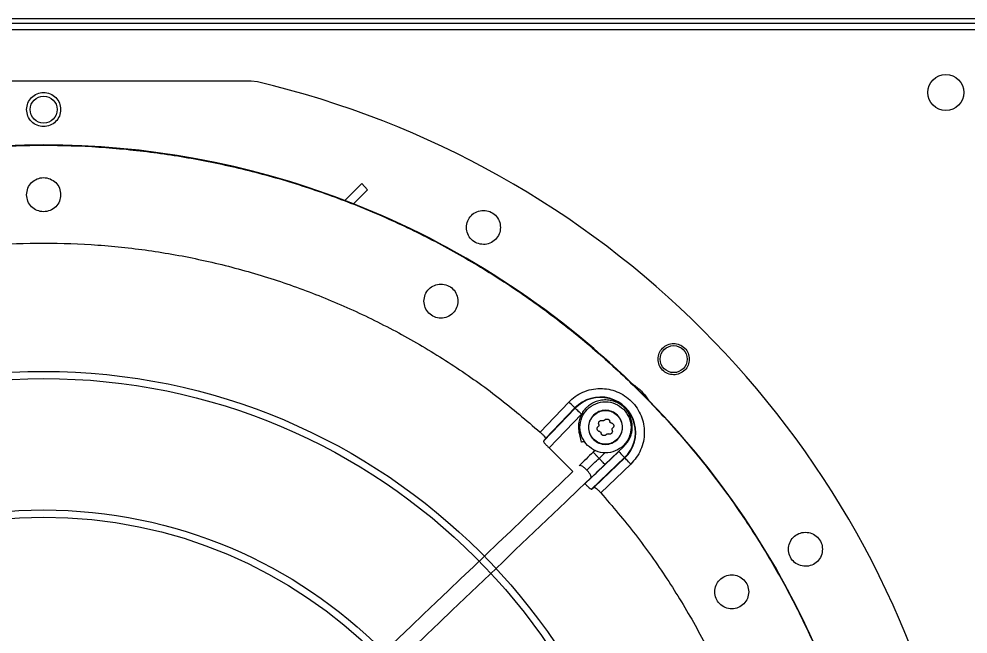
# Model space of a CAD drawing. Header units: inches. Extents: x 908 to 1218, y 246 to 442.
# Drawn here: x 1042.26 to 1055.42, y 319.37 to 327.91 of the extents above; entities that cross this region are included whole.
import ezdxf

# ---------------------------------------------------------------- set-up
doc = ezdxf.new("R2010")
doc.units = ezdxf.units.IN
doc.header["$MEASUREMENT"] = 0

msp = doc.modelspace()

# ---------------------------------------------------------------- linework, layer by layer
at = {"linetype": 'Continuous', "lineweight": 25}
for p, q in [((1056.1911, 327.9092), (1029.1853, 327.9092)), ((1056.1911, 327.8462), (1029.1853, 327.8462)), ((1029.2612, 327.7632), (1056.1152, 327.7632)), ((1045.476, 327.0455), (1039.7209, 327.0455)), ((1045.5664, 327.035), (1045.476, 327.0455)), ((1046.7759, 325.3893), (1047.0117, 325.6252)), ((1047.0117, 325.6252), (1047.0936, 325.54)), ((1047.0936, 325.54), (1046.8962, 325.3426)), ((1049.4857, 322.1758), (1049.8841, 322.5926)), ((1049.5353, 322.0487), (1049.9735, 322.5071)), ((1049.5622, 322.0849), (1049.9695, 322.511)), ((1049.9695, 322.511), (1049.9735, 322.5071)), ((1050.0588, 322.4255), (1049.6108, 321.9568)), ((1049.5622, 322.0849), (1049.5353, 322.0487)), ((1050.0278, 322.1602), (1050.0576, 322.038)), ((1049.6108, 321.9568), (1049.9408, 321.6269)), ((1050.3865, 321.7261), (1050.6513, 321.9792)), ((1050.1082, 321.4594), (1050.5769, 321.9074)), ((1050.2001, 321.3839), (1050.6585, 321.8221)), ((1050.2484, 321.9208), (1050.2233, 321.8969)), ((1050.6624, 321.818), (1050.2363, 321.4108)), ((1050.3049, 321.8115), (1050.3846, 321.8877)), ((1050.6585, 321.8221), (1050.6624, 321.818)), ((1050.744, 321.7327), (1050.3272, 321.3343)), ((1050.2001, 321.3839), (1050.2363, 321.4108))]:
    msp.add_line(p, q, dxfattribs=at)
at = {"linetype": 'Continuous', "lineweight": 25, "flags": 128}
for points in [[(1049.9695, 322.511), (1049.9676, 322.5128), (1049.9625, 322.5176), (1049.9546, 322.5252), (1049.9439, 322.5354), (1049.9311, 322.5477), (1049.9164, 322.5617), (1049.9006, 322.5768), (1049.8841, 322.5926)], [(1049.9735, 322.5071), (1049.9754, 322.5053), (1049.9804, 322.5005), (1049.9884, 322.4929), (1049.999, 322.4827), (1050.0119, 322.4704), (1050.0265, 322.4564), (1050.0424, 322.4413), (1050.0588, 322.4255)], [(1050.5769, 321.9074), (1050.5927, 321.891), (1050.6078, 321.8751), (1050.6218, 321.8605), (1050.6341, 321.8476), (1050.6443, 321.837), (1050.6519, 321.829), (1050.6567, 321.824), (1050.6585, 321.8221)], [(1050.744, 321.7327), (1050.7282, 321.7492), (1050.7131, 321.765), (1050.6991, 321.7796), (1050.6868, 321.7925), (1050.6766, 321.8031), (1050.669, 321.8111), (1050.6642, 321.8162), (1050.6624, 321.818)]]:
    msp.add_lwpolyline(points, dxfattribs=at)
at = {"linetype": 'Continuous', "lineweight": 25}
for centre, radius in [((1055.1152, 326.8882), 0.25), ((1042.5984, 326.6518), 0.1875), ((1042.5984, 314.447), 11.7126), ((1051.3398, 323.1884), 0.1875), ((1042.5984, 314.447), 8.5704), ((1042.5984, 314.447), 8.472), ((1042.5984, 314.447), 6.6478), ((1042.5984, 314.447), 6.5493)]:
    msp.add_circle(centre, radius, dxfattribs=at)
for centre, radius, start, end in [((1042.5984, 314.447), 12.9331, 13.26667, 76.73333), ((1042.5984, 314.447), 11.7147, 69.09994, 110.90006), ((1042.5984, 314.447), 11.7147, 45.79736, 68.46866), ((1050.3237, 322.1723), 0.4901, 313.70945, 136.29055), ((1050.3237, 322.1723), 0.4845, 313.70945, 136.29055), ((1042.5984, 314.447), 11.7147, 21.53134, 44.20264)]:
    msp.add_arc(centre, radius, start, end, dxfattribs=at)
for points, knots in [([(1042.3622, 326.6518), (1042.3657, 326.6826), (1042.3728, 326.7443), (1042.4273, 326.823), (1042.5055, 326.8756), (1042.5984, 326.8941), (1042.6914, 326.8756), (1042.7696, 326.823), (1042.8241, 326.7443), (1042.8311, 326.6826), (1042.8347, 326.6518)], [0, 0, 0, 0, 0.1245349, 0.2497054, 0.3748574, 0.4999969, 0.6251426, 0.7502946, 0.8754651, 1, 1, 1, 1]), ([(1042.8347, 326.6518), (1042.831, 326.6205), (1042.8238, 326.5584), (1042.7688, 326.4798), (1042.6908, 326.4277), (1042.5984, 326.4094), (1042.5061, 326.4277), (1042.4281, 326.4798), (1042.3731, 326.5584), (1042.3658, 326.6205), (1042.3622, 326.6518)], [0, 0, 0, 0, 0.1262511, 0.2513295, 0.3756274, 0.5000031, 0.6243726, 0.7486705, 0.8737489, 1, 1, 1, 1]), ([(1030.8889, 314.447), (1030.8937, 314.7025), (1030.9034, 315.2134), (1030.9814, 315.9765), (1031.1055, 316.7331), (1031.2799, 317.4798), (1031.5024, 318.2136), (1031.7725, 318.9313), (1032.089, 319.6297), (1032.4505, 320.306), (1032.8554, 320.9571), (1033.302, 321.5804), (1033.7885, 322.1732), (1034.3126, 322.7328), (1034.8723, 323.257), (1035.465, 323.7435), (1036.0883, 324.1901), (1036.7395, 324.595), (1037.4158, 324.9565), (1038.1142, 325.2729), (1038.8319, 325.5431), (1039.5656, 325.7656), (1040.3124, 325.9398), (1041.069, 326.0647), (1041.8321, 326.1398), (1042.5984, 326.1649), (1043.3648, 326.1398), (1044.1279, 326.0647), (1044.8845, 325.9398), (1045.6313, 325.7656), (1046.365, 325.5431), (1047.0827, 325.2729), (1047.7811, 324.9565), (1048.4574, 324.595), (1049.1086, 324.1901), (1049.7318, 323.7435), (1050.3246, 323.257), (1050.8842, 322.7328), (1051.4084, 322.1732), (1051.8949, 321.5804), (1052.3415, 320.9571), (1052.7464, 320.306), (1053.1079, 319.6297), (1053.4244, 318.9313), (1053.6945, 318.2136), (1053.917, 317.4798), (1054.0913, 316.7331), (1054.2155, 315.9765), (1054.2935, 315.2134), (1054.3031, 314.7025), (1054.308, 314.447)], [0, 0, 0, 0, 0.0208333, 0.0416667, 0.0625, 0.0833333, 0.1041667, 0.125, 0.1458333, 0.1666667, 0.1875, 0.2083334, 0.2291667, 0.25, 0.2708334, 0.2916666, 0.3125, 0.3333333, 0.3541667, 0.375, 0.3958333, 0.4166666, 0.4375001, 0.4583333, 0.4791667, 0.5, 0.5208333, 0.5416667, 0.5625, 0.5833334, 0.6041667, 0.625, 0.6458334, 0.6666667, 0.6875, 0.7083334, 0.7291667, 0.75, 0.7708333, 0.7916667, 0.8125, 0.8333333, 0.8541667, 0.875, 0.8958333, 0.9166667, 0.9375, 0.9583333, 0.9791667, 1, 1, 1, 1]), ([(1042.3622, 325.4707), (1042.3658, 325.5016), (1042.3729, 325.5634), (1042.4275, 325.642), (1042.5056, 325.6946), (1042.5984, 325.713), (1042.6913, 325.6946), (1042.7694, 325.642), (1042.824, 325.5634), (1042.8311, 325.5016), (1042.8347, 325.4707)], [0, 0, 0, 0, 0.1249991, 0.2500007, 0.3749975, 0.4999969, 0.6250025, 0.7499993, 0.8750009, 1, 1, 1, 1]), ([(1042.8347, 325.4707), (1042.8311, 325.4397), (1042.824, 325.3779), (1042.7694, 325.2993), (1042.6913, 325.2467), (1042.5984, 325.2283), (1042.5056, 325.2467), (1042.4275, 325.2993), (1042.3729, 325.3779), (1042.3658, 325.4397), (1042.3622, 325.4707)], [0, 0, 0, 0, 0.1249991, 0.2500007, 0.3749975, 0.5000031, 0.6250025, 0.7499993, 0.8750009, 1, 1, 1, 1]), ([(1048.4646, 325.0166), (1048.468, 325.047), (1048.4749, 325.1081), (1048.5285, 325.1867), (1048.6063, 325.2399), (1048.6994, 325.259), (1048.7927, 325.241), (1048.8713, 325.1886), (1048.9263, 325.1097), (1048.9334, 325.0477), (1048.937, 325.0166)], [0, 0, 0, 0, 0.1228082, 0.2472162, 0.3726972, 0.4981629, 0.6236178, 0.749069, 0.8745261, 1, 1, 1, 1]), ([(1048.937, 325.0166), (1048.9334, 324.9854), (1048.9262, 324.923), (1048.8706, 324.844), (1048.7919, 324.792), (1048.6991, 324.7743), (1048.6068, 324.7932), (1048.5293, 324.8459), (1048.4752, 324.9243), (1048.4681, 324.9858), (1048.4646, 325.0166)], [0, 0, 0, 0, 0.1262372, 0.2524755, 0.3778371, 0.5021795, 0.6265873, 0.7511305, 0.8754503, 1, 1, 1, 1]), ([(1035.7112, 322.1758), (1035.9022, 322.339), (1036.2843, 322.6653), (1036.9006, 323.1003), (1037.5445, 323.4924), (1038.2158, 323.8358), (1038.9102, 324.1297), (1039.6241, 324.3723), (1040.3538, 324.5623), (1041.0954, 324.6988), (1041.8449, 324.7809), (1042.5984, 324.8084), (1043.352, 324.7809), (1044.1015, 324.6988), (1044.8431, 324.5623), (1045.5728, 324.3723), (1046.2867, 324.1297), (1046.9811, 323.8358), (1047.6524, 323.4924), (1048.2963, 323.1003), (1048.9126, 322.6653), (1049.2947, 322.339), (1049.4857, 322.1758)], [0, 0, 0, 0, 0.04999991, 0.09999992, 0.14999988, 0.19999993, 0.25, 0.30000004, 0.35000001, 0.40000012, 0.45000007, 0.49999985, 0.54999995, 0.5999999, 0.65000001, 0.69999997, 0.75000002, 0.80000009, 0.85, 0.89999996, 0.94999997, 1, 1, 1, 1]), ([(1047.874, 323.9938), (1047.8776, 324.0247), (1047.8847, 324.0865), (1047.9393, 324.1652), (1048.0174, 324.2177), (1048.1103, 324.2361), (1048.2031, 324.2177), (1048.2812, 324.1652), (1048.3358, 324.0865), (1048.3429, 324.0247), (1048.3465, 323.9938)], [0, 0, 0, 0, 0.1249991, 0.2499995, 0.3750006, 0.5, 0.6249994, 0.7500005, 0.8750009, 1, 1, 1, 1]), ([(1048.3465, 323.9938), (1048.3429, 323.9629), (1048.3358, 323.901), (1048.2812, 323.8224), (1048.2031, 323.7698), (1048.1103, 323.7514), (1048.0174, 323.7698), (1047.9393, 323.8224), (1047.8847, 323.901), (1047.8776, 323.9629), (1047.874, 323.9938)], [0, 0, 0, 0, 0.1249998, 0.2499996, 0.3750006, 0.5, 0.6249994, 0.7500004, 0.8750002, 1, 1, 1, 1]), ([(1051.1233, 323.1884), (1051.1265, 323.2163), (1051.1328, 323.2723), (1051.1819, 323.3442), (1051.2529, 323.393), (1051.3382, 323.4107), (1051.4239, 323.3942), (1051.496, 323.3461), (1051.5465, 323.2738), (1051.5531, 323.2169), (1051.5564, 323.1884)], [0, 0, 0, 0, 0.1231631, 0.246863, 0.3721336, 0.4977232, 0.6232986, 0.7488632, 0.8744251, 1, 1, 1, 1]), ([(1051.5564, 323.1884), (1051.5531, 323.1599), (1051.5465, 323.1027), (1051.4956, 323.0303), (1051.4234, 322.9825), (1051.3382, 322.9663), (1051.2536, 322.9837), (1051.1826, 323.032), (1051.133, 323.1039), (1051.1265, 323.1603), (1051.1233, 323.1884)], [0, 0, 0, 0, 0.1259762, 0.2519645, 0.3777906, 0.502428, 0.6266806, 0.7512172, 0.8757515, 1, 1, 1, 1]), ([(1049.8841, 322.5926), (1049.9129, 322.6195), (1049.9716, 322.6743), (1050.0789, 322.7333), (1050.1964, 322.7714), (1050.3187, 322.7845), (1050.4387, 322.7735), (1050.5537, 322.7396), (1050.6611, 322.6833), (1050.7568, 322.6053), (1050.8347, 322.5097), (1050.891, 322.4023), (1050.9249, 322.2873), (1050.9359, 322.1673), (1050.9228, 322.045), (1050.8847, 321.9275), (1050.8257, 321.8202), (1050.7709, 321.7615), (1050.744, 321.7327)], [0, 0, 0, 0, 0.0609957, 0.1240612, 0.1879934, 0.2514901, 0.3132975, 0.3737126, 0.4362133, 0.4999997, 0.5637869, 0.6262871, 0.6867027, 0.7485096, 0.812006, 0.875939, 0.9390046, 1, 1, 1, 1]), ([(1050.7659, 322.8451), (1050.8102, 322.8125), (1050.8988, 322.7474), (1050.9639, 322.6588), (1050.9965, 322.6145)], [0, 0, 0, 0, 0.4999994, 1, 1, 1, 1]), ([(1050.6498, 321.9777), (1050.6688, 321.9984), (1050.7048, 322.0375), (1050.7391, 322.1049), (1050.7584, 322.1678), (1050.7675, 322.2369), (1050.7632, 322.3104), (1050.7411, 322.3881), (1050.7045, 322.4577), (1050.6533, 322.519), (1050.59, 322.5683), (1050.5177, 322.6031), (1050.4397, 322.6218), (1050.36, 322.6236), (1050.2838, 322.609), (1050.2261, 322.5851), (1050.1847, 322.5605), (1050.153, 322.5373), (1050.1188, 322.5059), (1050.0827, 322.4622), (1050.0489, 322.4042), (1050.0238, 322.331), (1050.0125, 322.2433), (1050.0242, 322.1825), (1050.0303, 322.1504)], [0, 0, 0, 0, 0.0533824, 0.1009318, 0.1426412, 0.1785045, 0.2332103, 0.2817662, 0.3315126, 0.3821073, 0.4327365, 0.4833669, 0.5339956, 0.5846264, 0.6342116, 0.6807432, 0.7028677, 0.7260274, 0.7553999, 0.7912976, 0.8337155, 0.8826453, 0.9380769, 1, 1, 1, 1]), ([(1050.1428, 321.9914), (1050.1137, 322.0279), (1050.0557, 322.101), (1050.0302, 322.2424), (1050.0573, 322.3809), (1050.1363, 322.499), (1050.2543, 322.5779), (1050.3929, 322.605), (1050.5342, 322.5795), (1050.6073, 322.5215), (1050.6439, 322.4925)], [0, 0, 0, 0, 0.1250003, 0.2500002, 0.3750002, 0.5000005, 0.625, 0.7499994, 0.8749987, 1, 1, 1, 1]), ([(1050.6439, 322.4925), (1050.6729, 322.4559), (1050.7309, 322.3828), (1050.7564, 322.2414), (1050.7293, 322.1029), (1050.6504, 321.9848), (1050.5323, 321.9059), (1050.3938, 321.8788), (1050.2524, 321.9043), (1050.1793, 321.9623), (1050.1428, 321.9914)], [0, 0, 0, 0, 0.1249995, 0.2499998, 0.3750001, 0.4999996, 0.625001, 0.7500007, 0.8750004, 1, 1, 1, 1]), ([(1050.5604, 322.0749), (1050.5797, 322.0992), (1050.6184, 322.148), (1050.6354, 322.2422), (1050.6173, 322.3346), (1050.5647, 322.4133), (1050.486, 322.4659), (1050.3936, 322.484), (1050.2994, 322.467), (1050.2507, 322.4283), (1050.2263, 322.4089)], [0, 0, 0, 0, 0.12500061, 0.25000046, 0.37500109, 0.50000103, 0.6250023, 0.75000184, 0.87500138, 1, 1, 1, 1]), ([(1050.2287, 322.4065), (1050.2527, 322.4256), (1050.3008, 322.4637), (1050.3936, 322.4804), (1050.4846, 322.4626), (1050.5622, 322.4108), (1050.6141, 322.3332), (1050.6319, 322.2422), (1050.6151, 322.1494), (1050.577, 322.1013), (1050.5579, 322.0773)], [0, 0, 0, 0, 0.1250018, 0.25, 0.3750014, 0.5000005, 0.6250003, 0.7500003, 0.8750002, 1, 1, 1, 1]), ([(1050.2263, 322.4089), (1050.2069, 322.3846), (1050.1682, 322.3358), (1050.1513, 322.2416), (1050.1693, 322.1492), (1050.2219, 322.0705), (1050.3006, 322.0179), (1050.393, 321.9999), (1050.4872, 322.0168), (1050.536, 322.0555), (1050.5604, 322.0749)], [0, 0, 0, 0, 0.1250014, 0.2500011, 0.3750001, 0.5000022, 0.6250005, 0.7499998, 0.874999, 1, 1, 1, 1]), ([(1050.5579, 322.0773), (1050.5339, 322.0582), (1050.4859, 322.0201), (1050.393, 322.0034), (1050.302, 322.0212), (1050.2244, 322.073), (1050.1726, 322.1506), (1050.1548, 322.2416), (1050.1715, 322.3345), (1050.2097, 322.3825), (1050.2287, 322.4065)], [0, 0, 0, 0, 0.1249992, 0.2500012, 0.3750002, 0.500002, 0.6250005, 0.750001, 0.8750015, 1, 1, 1, 1]), ([(1050.3011, 322.2815), (1050.2998, 322.2856), (1050.2974, 322.2932), (1050.2984, 322.3053), (1050.3022, 322.3164), (1050.3073, 322.3225), (1050.3098, 322.3254)], [0, 0, 0, 0, 0.27248808, 0.5091998, 0.75921108, 1, 1, 1, 1]), ([(1050.3098, 322.3254), (1050.3128, 322.3279), (1050.3188, 322.333), (1050.3299, 322.3368), (1050.342, 322.3378), (1050.3496, 322.3354), (1050.3537, 322.3342)], [0, 0, 0, 0, 0.2407779, 0.4908172, 0.7274697, 1, 1, 1, 1]), ([(1050.3815, 322.3416), (1050.3797, 322.3397), (1050.3762, 322.3359), (1050.369, 322.3328), (1050.3611, 322.3319), (1050.3562, 322.3334), (1050.3537, 322.3342)], [0, 0, 0, 0, 0.2560671, 0.5001415, 0.7439934, 1, 1, 1, 1]), ([(1050.3815, 322.3416), (1050.3844, 322.3447), (1050.3898, 322.3506), (1050.4008, 322.3559), (1050.4123, 322.3579), (1050.424, 322.3565), (1050.4349, 322.3519), (1050.4438, 322.3443), (1050.4507, 322.3343), (1050.4525, 322.3265), (1050.4534, 322.3223)], [0, 0, 0, 0, 0.136208, 0.2545473, 0.3795528, 0.4999735, 0.6203654, 0.7453826, 0.8637258, 1, 1, 1, 1]), ([(1050.4737, 322.302), (1050.4712, 322.3026), (1050.4662, 322.3037), (1050.4599, 322.3085), (1050.4552, 322.3148), (1050.454, 322.3198), (1050.4534, 322.3223)], [0, 0, 0, 0, 0.2560537, 0.5000034, 0.743964, 1, 1, 1, 1]), ([(1050.3129, 322.1818), (1050.3087, 322.1828), (1050.3009, 322.1845), (1050.2909, 322.1914), (1050.2834, 322.2003), (1050.2787, 322.2112), (1050.2773, 322.223), (1050.2794, 322.2345), (1050.2846, 322.2454), (1050.2905, 322.2508), (1050.2936, 322.2537)], [0, 0, 0, 0, 0.1362365, 0.2545995, 0.379595, 0.5000201, 0.6204092, 0.7454425, 0.8637692, 1, 1, 1, 1]), ([(1050.3011, 322.2815), (1050.3018, 322.279), (1050.3033, 322.2742), (1050.3024, 322.2663), (1050.2993, 322.259), (1050.2955, 322.2555), (1050.2936, 322.2537)], [0, 0, 0, 0, 0.2539608, 0.4968323, 0.7441303, 1, 1, 1, 1]), ([(1050.4737, 322.302), (1050.4779, 322.3011), (1050.4857, 322.2993), (1050.4957, 322.2924), (1050.5033, 322.2835), (1050.508, 322.2726), (1050.5093, 322.2609), (1050.5073, 322.2493), (1050.502, 322.2383), (1050.4961, 322.2329), (1050.493, 322.2301)], [0, 0, 0, 0, 0.1362536, 0.2546116, 0.3796065, 0.5000111, 0.6215282, 0.7440013, 0.8664885, 1, 1, 1, 1]), ([(1050.4856, 322.2023), (1050.4868, 322.1984), (1050.4892, 322.1907), (1050.4883, 322.1785), (1050.4843, 322.1672), (1050.4793, 322.1613), (1050.4768, 322.1584)], [0, 0, 0, 0, 0.2632983, 0.5150922, 0.7636713, 1, 1, 1, 1]), ([(1050.4856, 322.2023), (1050.4848, 322.2048), (1050.4833, 322.2097), (1050.4842, 322.2175), (1050.4873, 322.2248), (1050.4911, 322.2283), (1050.493, 322.2301)], [0, 0, 0, 0, 0.2559765, 0.4998978, 0.7439275, 1, 1, 1, 1]), ([(1049.4857, 322.1758), (1049.4967, 322.1656), (1049.5191, 322.1449), (1049.5454, 322.1162), (1049.5622, 322.0937), (1049.5622, 322.0878), (1049.5622, 322.0849)], [0, 0, 0, 0, 0.2442302, 0.496399, 0.7471999, 1, 1, 1, 1]), ([(1050.028, 322.1595), (1050.0294, 322.1598), (1050.0316, 322.1604), (1050.0475, 322.1643), (1050.0541, 322.1659)], [0, 0, 0, 0, 0.5873208, 1, 1, 1, 1]), ([(1050.3129, 322.1818), (1050.3155, 322.1812), (1050.3204, 322.1801), (1050.3268, 322.1754), (1050.3315, 322.169), (1050.3326, 322.164), (1050.3332, 322.1615)], [0, 0, 0, 0, 0.2560498, 0.4999957, 0.743968, 1, 1, 1, 1]), ([(1050.4052, 322.1422), (1050.4023, 322.1391), (1050.3968, 322.1332), (1050.3859, 322.1279), (1050.3744, 322.1259), (1050.3626, 322.1273), (1050.3517, 322.1319), (1050.3428, 322.1395), (1050.3359, 322.1495), (1050.3342, 322.1573), (1050.3332, 322.1615)], [0, 0, 0, 0, 0.1362283, 0.2545639, 0.3795683, 0.4999637, 0.6203747, 0.7453721, 0.8637327, 1, 1, 1, 1]), ([(1050.4052, 322.1422), (1050.4069, 322.1441), (1050.4104, 322.1479), (1050.4177, 322.151), (1050.4255, 322.1519), (1050.4304, 322.1504), (1050.4329, 322.1497)], [0, 0, 0, 0, 0.2560763, 0.5001028, 0.7439757, 1, 1, 1, 1]), ([(1050.4768, 322.1584), (1050.4739, 322.1559), (1050.4679, 322.1508), (1050.4567, 322.147), (1050.4446, 322.146), (1050.437, 322.1484), (1050.4329, 322.1497)], [0, 0, 0, 0, 0.2408302, 0.4908705, 0.7275207, 1, 1, 1, 1]), ([(1049.5353, 322.0487), (1049.5353, 322.0458), (1049.5353, 322.04), (1049.5519, 322.0174), (1049.578, 321.9884), (1049.6, 321.9673), (1049.6108, 321.9568)], [0, 0, 0, 0, 0.25262762, 0.50325339, 0.75521812, 1, 1, 1, 1]), ([(1050.0591, 322.0384), (1050.0587, 322.0383), (1050.0571, 322.0379), (1050.068, 322.0406), (1050.0845, 322.0446), (1050.0997, 322.0483), (1050.104, 322.0493)], [0, 0, 0, 0, 0.1242213, 0.4894435, 0.8549811, 1, 1, 1, 1]), ([(1050.6498, 321.9777), (1050.6492, 321.9782), (1050.6486, 321.9789), (1050.6409, 321.9869), (1050.6395, 321.9884)], [0, 0, 0, 0, 0.8130058, 1, 1, 1, 1]), ([(1050.2233, 321.8969), (1050.19, 321.8651), (1050.1235, 321.8015), (1050.0592, 321.7401), (1050.0271, 321.7094)], [0, 0, 0, 0, 0.5, 1, 1, 1, 1]), ([(1050.1343, 321.6484), (1050.1656, 321.6784), (1050.2216, 321.7319), (1050.2795, 321.7872), (1050.3049, 321.8115)], [0, 0, 0, 0, 0.5599009, 1, 1, 1, 1]), ([(1050.3049, 321.8115), (1050.2945, 321.8224), (1050.2738, 321.8441), (1050.2468, 321.8723), (1050.2272, 321.8928), (1050.2246, 321.8955), (1050.2233, 321.8969)], [0, 0, 0, 0, 0.2429525, 0.4858993, 0.7429504, 1, 1, 1, 1]), ([(1050.3865, 321.7261), (1050.3852, 321.7275), (1050.3826, 321.7302), (1050.3631, 321.7507), (1050.3361, 321.7789), (1050.3153, 321.8006), (1050.3049, 321.8115)], [0, 0, 0, 0, 0.2570507, 0.5140955, 0.7570486, 1, 1, 1, 1]), ([(1050.1343, 321.6484), (1050.1235, 321.659), (1050.102, 321.68), (1050.0694, 321.7028), (1050.0413, 321.7152), (1050.0318, 321.7113), (1050.0271, 321.7094)], [0, 0, 0, 0, 0.2429509, 0.4859049, 0.7429536, 1, 1, 1, 1]), ([(1050.1903, 321.5386), (1050.2224, 321.5693), (1050.2867, 321.6307), (1050.3532, 321.6943), (1050.3865, 321.7261)], [0, 0, 0, 0, 0.49999688, 1, 1, 1, 1]), ([(1049.9407, 321.6269), (1048.1004, 319.8682), (1046.26, 318.1095), (1044.4197, 316.3508), (1044.3065, 316.2426), (1044.0834, 316.0295), (1043.7512, 315.712), (1043.5042, 315.476), (1043.3398, 315.3189), (1043.2576, 315.2403), (1043.1712, 315.1577), (1043.1121, 315.1012), (1043.0797, 315.0703)], [-4.1105294, -4.1105294, -4.1105294, -4.1105294, 0, 0, 0, 0.2528246, 0.4982351, 0.7409713, 0.8035953, 0.8647041, 0.924154, 0.9963735, 0.9963735, 0.9963735, 0.9963735]), ([(1043.2429, 314.8995), (1043.2669, 314.9225), (1043.3232, 314.9762), (1043.4114, 315.0605), (1043.5077, 315.1526), (1043.6049, 315.2455), (1043.7033, 315.3395), (1043.8715, 315.5002), (1044.1097, 315.7278), (1044.372, 315.9785), (1044.5324, 316.1318), (1044.5898, 316.1867), (1044.5898, 316.1867), (1044.5898, 316.1867), (1044.5898, 316.1867), (1046.4575, 317.9726), (1048.3251, 319.7586), (1050.1927, 321.5445)], [0.0036723, 0.0036723, 0.0036723, 0.0036723, 0.0570282, 0.1283208, 0.1993194, 0.2706881, 0.3438843, 0.4175641, 0.6437447, 0.8722989, 1, 1, 1, 1, 1, 1, 5.1531428, 5.1531428, 5.1531428, 5.1531428]), ([(1050.1903, 321.5386), (1050.1924, 321.5432), (1050.1967, 321.5525), (1050.1856, 321.5811), (1050.1644, 321.6148), (1050.1443, 321.6372), (1050.1343, 321.6484)], [0, 0, 0, 0, 0.2570484, 0.5140962, 0.7570465, 1, 1, 1, 1]), ([(1050.1082, 321.4594), (1050.1187, 321.4485), (1050.1398, 321.4265), (1050.1688, 321.4005), (1050.1914, 321.3839), (1050.1972, 321.3839), (1050.2001, 321.3839)], [0, 0, 0, 0, 0.2447869, 0.4967516, 0.7473742, 1, 1, 1, 1]), ([(1050.2363, 321.4108), (1050.2392, 321.4108), (1050.2451, 321.4108), (1050.2676, 321.394), (1050.2963, 321.3677), (1050.317, 321.3453), (1050.3272, 321.3343)], [0, 0, 0, 0, 0.252798, 0.5035995, 0.7557665, 1, 1, 1, 1]), ([(1050.3272, 321.3343), (1050.4904, 321.1432), (1050.8167, 320.7612), (1051.2517, 320.1449), (1051.6438, 319.501), (1051.9872, 318.8296), (1052.2812, 318.1353), (1052.5237, 317.4213), (1052.7139, 316.6917), (1052.8495, 315.9501), (1052.9348, 315.2006), (1052.9454, 314.6982), (1052.9506, 314.447)], [0, 0, 0, 0, 0.1, 0.1999999, 0.3, 0.4, 0.5, 0.6, 0.7, 0.8, 0.9, 1, 1, 1, 1]), ([(1052.9318, 320.5494), (1052.9353, 320.58), (1052.9422, 320.6411), (1052.9957, 320.7193), (1053.073, 320.7724), (1053.1659, 320.7918), (1053.2595, 320.774), (1053.3383, 320.7216), (1053.3935, 320.6427), (1053.4007, 320.5805), (1053.4043, 320.5494)], [0, 0, 0, 0, 0.1236678, 0.246955, 0.3715494, 0.4972579, 0.622959, 0.7486425, 0.8743191, 1, 1, 1, 1]), ([(1053.4043, 320.5494), (1053.4007, 320.5183), (1053.3935, 320.456), (1053.3381, 320.377), (1053.2592, 320.3247), (1053.1662, 320.3071), (1053.074, 320.3261), (1052.9966, 320.3786), (1052.9424, 320.457), (1052.9353, 320.5186), (1052.9318, 320.5494)], [0, 0, 0, 0, 0.1258787, 0.2517706, 0.3776737, 0.5027418, 0.6267389, 0.7509527, 0.8756046, 1, 1, 1, 1]), ([(1051.909, 319.9588), (1051.9125, 319.9898), (1051.9196, 320.0516), (1051.9742, 320.1302), (1052.0523, 320.1828), (1052.1452, 320.2012), (1052.238, 320.1828), (1052.3161, 320.1302), (1052.3707, 320.0516), (1052.3779, 319.9898), (1052.3814, 319.9588)], [0, 0, 0, 0, 0.12500056, 0.25000043, 0.37499897, 0.50000156, 0.62500103, 0.74999957, 0.87499944, 1, 1, 1, 1]), ([(1052.3814, 319.9588), (1052.3779, 319.9279), (1052.3707, 319.8661), (1052.3161, 319.7875), (1052.238, 319.7349), (1052.1452, 319.7165), (1052.0523, 319.7349), (1051.9742, 319.7875), (1051.9196, 319.8661), (1051.9125, 319.9279), (1051.909, 319.9588)], [0, 0, 0, 0, 0.12500056, 0.25000043, 0.37499897, 0.49999844, 0.62500103, 0.74999957, 0.87499944, 1, 1, 1, 1])]:
    msp.add_open_spline(points, degree=3, knots=knots, dxfattribs=at)

doc.saveas('drawing.dxf')
